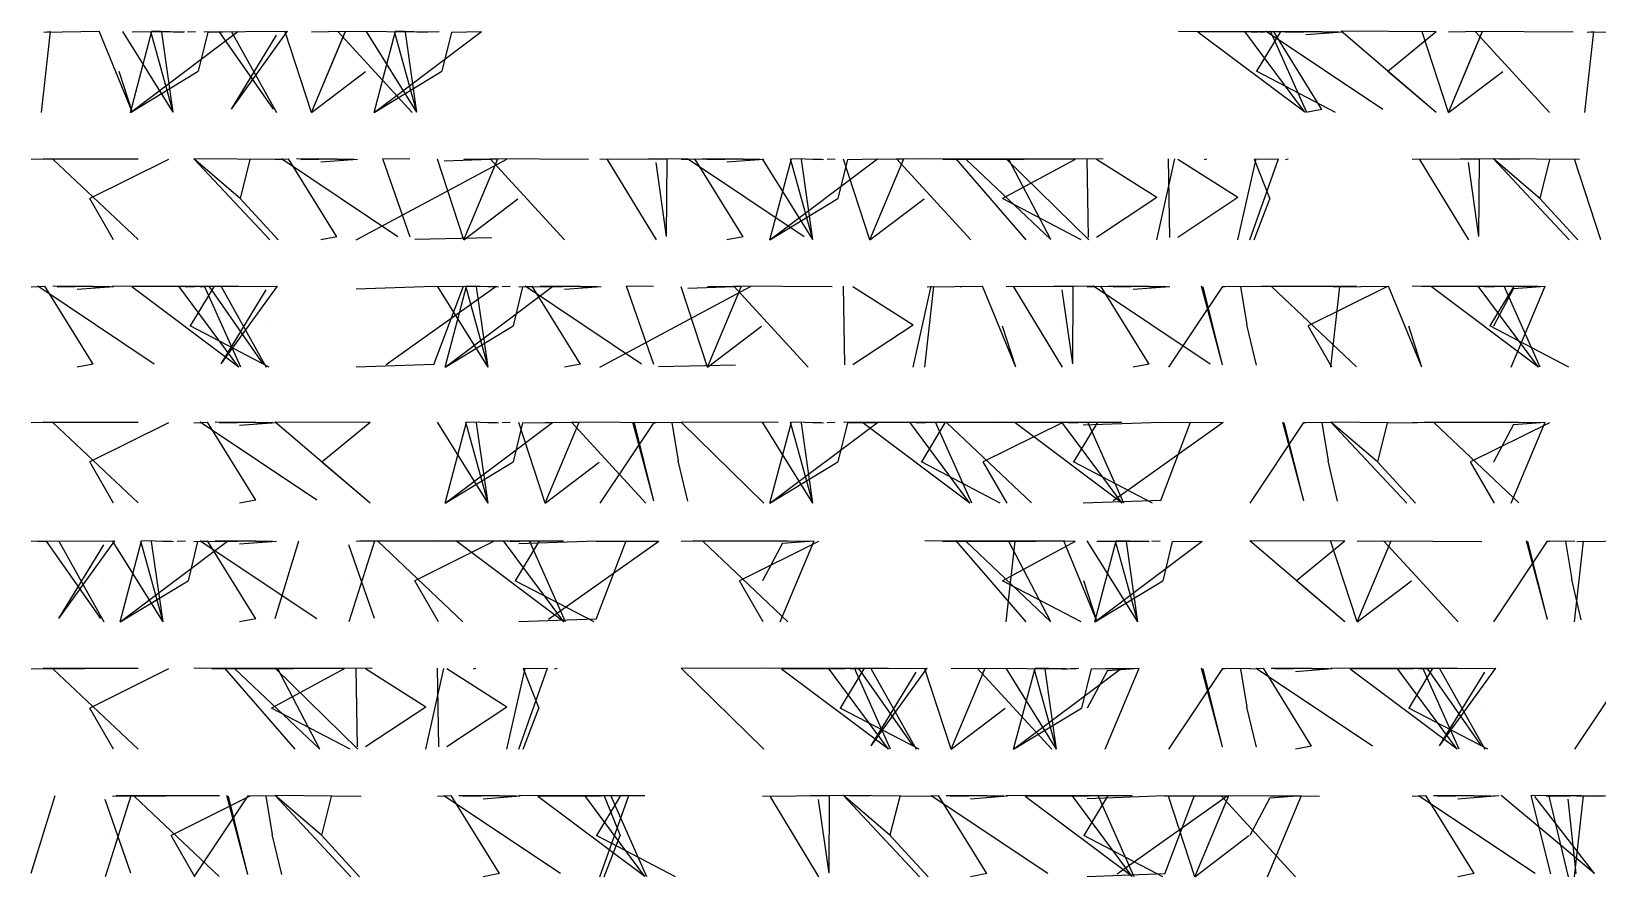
# Model space of a CAD drawing. Header units: metres. Extents: x -978944 to 1068394069015, y -937984 to 996528.
# Drawn here: x -207.26 to -195.81, y -17.44 to -11.25 of the extents above; entities that cross this region are included whole.
import ezdxf

# ---------------------------------------------------------------- set-up
doc = ezdxf.new("R2010")
doc.units = ezdxf.units.M

msp = doc.modelspace()

# ---------------------------------------------------------------- linework, layer by layer
at = {"layer": 'MCD_Layer_0'}
for p, q in [((-207.187744, -11.848803), (-207.121998, -11.257109)), ((-207.170443, -11.260317), (-206.766164, -11.254803)), ((-207.170443, -11.260317), (-207.121998, -11.257109)), ((-206.522213, -11.848803), (-206.766164, -11.254803)), ((-206.223916, -11.847203), (-206.593735, -11.255611)), ((-206.537946, -11.848803), (-206.381506, -11.254803)), ((-206.537946, -11.848803), (-205.752296, -11.257103)), ((-206.523367, -11.258245), (-206.379764, -11.255361)), ((-206.523367, -11.258245), (-206.141004, -11.256641)), ((-206.223916, -11.847203), (-206.387257, -11.256636)), ((-206.181355, -11.260284), (-206.381506, -11.254803)), ((-206.223916, -11.847203), (-206.307887, -11.261255)), ((-206.225066, -11.258253), (-206.146846, -11.261291)), ((-206.225066, -11.258253), (-206.159499, -11.258253)), ((-206.12039, -11.258271), (-206.06115, -11.255486)), ((-205.972002, -11.260302), (-206.041019, -11.546959)), ((-205.999741, -11.258099), (-205.38869, -11.254803)), ((-205.972002, -11.260302), (-205.752296, -11.257103)), ((-205.952524, -11.260963), (-205.887913, -11.256804)), ((-205.491682, -11.823624), (-205.887913, -11.256804)), ((-205.799279, -11.258133), (-205.469317, -11.848803)), ((-205.799002, -11.823624), (-205.38869, -11.254803)), ((-205.799002, -11.823624), (-205.469317, -11.283312)), ((-205.21312, -11.848803), (-205.405731, -11.259416)), ((-205.21312, -11.848803), (-204.96457, -11.254803)), ((-205.21312, -11.258281), (-204.96457, -11.254803)), ((-205.21312, -11.848803), (-204.96457, -11.255956)), ((-204.476121, -11.848803), (-205.019931, -11.256875)), ((-204.301963, -11.261615), (-205.019931, -11.256875)), ((-204.441918, -11.847203), (-204.811737, -11.255611)), ((-204.755948, -11.848803), (-204.599508, -11.254803)), ((-204.755948, -11.848803), (-203.970298, -11.257103)), ((-204.441918, -11.847203), (-204.60526, -11.256636)), ((-204.399357, -11.260284), (-204.599508, -11.254803)), ((-204.441918, -11.847203), (-204.525889, -11.261255)), ((-204.443068, -11.258253), (-204.364849, -11.261291)), ((-204.443068, -11.258253), (-204.377502, -11.258253)), ((-204.338392, -11.258271), (-204.279152, -11.255486)), ((-204.190004, -11.260302), (-204.259022, -11.546959)), ((-204.190004, -11.260302), (-203.970298, -11.257103)), ((-197.949776, -11.258253), (-198.871735, -11.255503)), ((-197.949776, -11.258253), (-198.730824, -11.261237)), ((-197.948625, -11.847203), (-198.730824, -11.261237)), ((-197.948625, -11.847203), (-198.388037, -11.255611)), ((-198.339725, -11.26032), (-198.198814, -11.254803)), ((-198.130371, -11.260338), (-198.302915, -11.546977)), ((-198.27774, -11.260489), (-198.177879, -11.254803)), ((-198.220598, -11.260142), (-198.231139, -11.256796)), ((-197.378991, -11.826212), (-198.231139, -11.256796)), ((-197.934822, -11.848767), (-198.198814, -11.254803)), ((-197.825037, -11.826212), (-198.177879, -11.254803)), ((-197.825037, -11.258114), (-198.121291, -11.256467)), ((-197.825037, -11.258114), (-198.089114, -11.262396)), ((-197.673581, -11.260576), (-197.942651, -11.280721)), ((-197.825037, -11.258114), (-197.743484, -11.255236)), ((-197.825037, -11.258114), (-197.698546, -11.25768)), ((-196.988226, -11.848803), (-197.683746, -11.254803)), ((-196.988226, -11.258245), (-197.683746, -11.254803)), ((-196.988226, -11.258245), (-197.34233, -11.547757)), ((-196.897125, -11.848803), (-197.089737, -11.259416)), ((-196.897125, -11.848803), (-196.648576, -11.254803)), ((-196.897125, -11.258281), (-196.648576, -11.254803)), ((-196.897125, -11.848803), (-196.648576, -11.255956)), ((-196.160126, -11.848803), (-196.703937, -11.256875)), ((-195.985968, -11.261615), (-196.703937, -11.256875)), ((-195.901733, -11.848803), (-195.835988, -11.257109)), ((-195.884432, -11.260317), (-195.480154, -11.254803)), ((-195.884432, -11.260317), (-195.835988, -11.257109)), ((-206.522213, -11.848803), (-206.619102, -11.547757)), ((-206.619102, -11.547757), (-206.619084, -11.547757)), ((-206.537946, -11.848803), (-206.041019, -11.546959)), ((-206.041019, -11.546959), (-206.041001, -11.546959)), ((-205.469317, -11.535339), (-205.4693, -11.535339)), ((-205.21312, -11.848803), (-204.817516, -11.547739)), ((-204.817516, -11.547739), (-204.817498, -11.547739)), ((-204.755948, -11.848803), (-204.259022, -11.546959)), ((-204.259022, -11.546959), (-204.259004, -11.546959)), ((-197.725469, -11.848803), (-198.302915, -11.546977)), ((-198.302915, -11.546977), (-198.302897, -11.546977)), ((-197.942651, -11.536615), (-197.942634, -11.536615)), ((-196.988226, -11.848803), (-197.34233, -11.547757)), ((-197.34233, -11.547757), (-197.342312, -11.547757)), ((-196.897125, -11.848803), (-196.501522, -11.547739)), ((-196.501522, -11.547739), (-196.501504, -11.547739)), ((-197.825037, -11.826212), (-197.942651, -11.848803)), ((-206.480984, -12.190113), (-207.261993, -12.193094)), ((-206.480984, -12.190113), (-207.17464, -12.186683)), ((-206.481559, -12.778599), (-207.101079, -12.19313)), ((-206.258578, -12.191711), (-206.834421, -12.478609)), ((-205.734561, -12.477931), (-206.07399, -12.186683)), ((-205.518978, -12.780683), (-206.07399, -12.186683)), ((-205.443295, -12.19376), (-206.07399, -12.186683)), ((-205.663465, -12.193455), (-205.734561, -12.477931)), ((-205.47998, -12.192369), (-205.380119, -12.186683)), ((-205.422838, -12.192022), (-205.433379, -12.188676)), ((-204.581231, -12.758092), (-205.433379, -12.188676)), ((-205.027277, -12.758092), (-205.380119, -12.186683)), ((-205.027277, -12.189994), (-205.323531, -12.188347)), ((-205.027277, -12.189994), (-205.291354, -12.194276)), ((-204.875821, -12.192456), (-205.144891, -12.212601)), ((-205.027277, -12.189994), (-204.945724, -12.187116)), ((-205.027277, -12.189994), (-204.900786, -12.18956)), ((-204.885986, -12.780683), (-203.784704, -12.189106)), ((-204.492113, -12.761331), (-204.691002, -12.186683)), ((-204.493229, -12.190047), (-204.691002, -12.186683)), ((-204.099381, -12.780683), (-204.291992, -12.191296)), ((-203.904093, -12.19343), (-204.243293, -12.204169)), ((-204.099381, -12.780683), (-203.850831, -12.186683)), ((-204.099381, -12.190161), (-203.850831, -12.186683)), ((-204.099381, -12.780683), (-203.850831, -12.187836)), ((-203.362381, -12.780683), (-203.906192, -12.188755)), ((-203.188224, -12.193495), (-203.906192, -12.188755)), ((-202.616363, -12.189996), (-203.103989, -12.192895)), ((-203.050422, -12.192015), (-202.693124, -12.780683)), ((-202.616363, -12.189996), (-202.751109, -12.187356)), ((-202.616363, -12.755487), (-202.693124, -12.215192)), ((-202.616363, -12.755487), (-202.612498, -12.186683)), ((-202.320916, -12.191946), (-202.612498, -12.186683)), ((-202.509979, -12.192369), (-202.410118, -12.186683)), ((-202.452837, -12.192022), (-202.463377, -12.188676)), ((-201.61123, -12.758092), (-202.463377, -12.188676)), ((-202.057276, -12.758092), (-202.410118, -12.186683)), ((-202.057276, -12.189994), (-202.35353, -12.188347)), ((-202.057276, -12.189994), (-202.321353, -12.194276)), ((-201.90582, -12.192456), (-202.17489, -12.212601)), ((-202.057276, -12.189994), (-201.975722, -12.187116)), ((-202.057276, -12.189994), (-201.930785, -12.18956)), ((-201.546166, -12.779083), (-201.915985, -12.187491)), ((-201.860196, -12.780683), (-201.703756, -12.186683)), ((-201.860196, -12.780683), (-201.074546, -12.188983)), ((-201.546166, -12.779083), (-201.709508, -12.188516)), ((-201.503605, -12.192164), (-201.703756, -12.186683)), ((-201.546166, -12.779083), (-201.630138, -12.193135)), ((-201.547316, -12.190133), (-201.469097, -12.193171)), ((-201.547316, -12.190133), (-201.48175, -12.190133)), ((-201.44264, -12.190151), (-201.3834, -12.187366)), ((-201.294252, -12.192182), (-201.36327, -12.478839)), ((-201.129379, -12.780683), (-201.321991, -12.191296)), ((-201.294252, -12.192182), (-201.074546, -12.188983)), ((-201.129379, -12.780683), (-200.88083, -12.186683)), ((-201.129379, -12.190161), (-200.88083, -12.186683)), ((-201.129379, -12.780683), (-200.88083, -12.187836)), ((-200.39238, -12.780683), (-200.936191, -12.188755)), ((-200.218222, -12.193495), (-200.936191, -12.188755)), ((-199.702168, -12.190131), (-200.727997, -12.187365)), ((-200.596392, -12.192663), (-200.001009, -12.189197)), ((-200.596392, -12.192663), (-200.148131, -12.189897)), ((-199.986067, -12.780683), (-200.499843, -12.186683)), ((-199.627458, -12.192627), (-200.499843, -12.186683)), ((-199.806762, -12.778599), (-200.426283, -12.19313)), ((-199.806762, -12.190113), (-200.265368, -12.193166)), ((-199.627458, -12.192627), (-200.159625, -12.478609)), ((-199.528453, -12.780683), (-200.133987, -12.186683)), ((-199.423494, -12.190161), (-200.133987, -12.186683)), ((-199.806762, -12.778599), (-200.114798, -12.187239)), ((-199.806762, -12.190113), (-200.001009, -12.189197)), ((-199.530529, -12.762972), (-199.539993, -12.186683)), ((-199.471517, -12.190023), (-199.03171, -12.469495)), ((-199.03171, -12.780683), (-198.898655, -12.188561)), ((-198.93652, -12.762972), (-198.945984, -12.186683)), ((-198.877508, -12.190023), (-198.437701, -12.469495)), ((-198.684319, -12.192911), (-198.66539, -12.186683)), ((-198.437701, -12.780683), (-198.304645, -12.188561)), ((-198.35199, -12.780683), (-198.140354, -12.186683)), ((-198.319697, -12.190161), (-198.140354, -12.186683)), ((-198.319697, -12.190161), (-198.204364, -12.479628)), ((-198.090309, -12.192911), (-198.071381, -12.186683)), ((-196.676361, -12.189996), (-197.163986, -12.192895)), ((-197.110419, -12.192015), (-196.753122, -12.780683)), ((-196.676361, -12.189996), (-196.811107, -12.187356)), ((-196.676361, -12.755487), (-196.753122, -12.215192)), ((-196.676361, -12.755487), (-196.672495, -12.186683)), ((-196.380914, -12.191946), (-196.672495, -12.186683)), ((-196.230563, -12.477931), (-196.569992, -12.186683)), ((-196.01498, -12.780683), (-196.569992, -12.186683)), ((-195.939297, -12.19376), (-196.569992, -12.186683)), ((-196.159467, -12.193455), (-196.230563, -12.477931)), ((-195.783371, -12.780683), (-195.975983, -12.191296)), ((-206.660864, -12.780683), (-206.834421, -12.478609)), ((-206.834421, -12.478609), (-206.834403, -12.478609)), ((-205.455909, -12.780611), (-205.734561, -12.477931)), ((-205.734561, -12.477931), (-205.734543, -12.477931)), ((-205.144891, -12.468495), (-205.144874, -12.468495)), ((-204.314703, -12.470093), (-204.314686, -12.470093)), ((-204.099381, -12.780683), (-203.703777, -12.479619)), ((-203.703777, -12.479619), (-203.703759, -12.479619)), ((-202.693124, -12.467219), (-202.693107, -12.467219)), ((-202.17489, -12.468495), (-202.174873, -12.468495)), ((-201.860196, -12.780683), (-201.36327, -12.478839)), ((-201.36327, -12.478839), (-201.363252, -12.478839)), ((-201.129379, -12.780683), (-200.733776, -12.479619)), ((-200.733776, -12.479619), (-200.733758, -12.479619)), ((-200.159625, -12.478609), (-200.159607, -12.478609)), ((-199.583781, -12.780198), (-200.159625, -12.478609)), ((-199.882547, -12.479646), (-199.882529, -12.479646)), ((-199.471517, -12.760101), (-199.03171, -12.469495)), ((-199.03171, -12.469495), (-199.031693, -12.469495)), ((-198.877508, -12.760101), (-198.437701, -12.469495)), ((-198.437701, -12.469495), (-198.437684, -12.469495)), ((-198.319697, -12.780665), (-198.204364, -12.479628)), ((-198.204364, -12.479628), (-198.204346, -12.479628)), ((-196.753122, -12.467219), (-196.753105, -12.467219)), ((-195.951911, -12.780611), (-196.230563, -12.477931)), ((-196.230563, -12.477931), (-196.230546, -12.477931)), ((-205.027277, -12.758092), (-205.144891, -12.780683)), ((-203.895167, -12.764713), (-204.457524, -12.777178)), ((-202.057276, -12.758092), (-202.17489, -12.780683)), ((-207.261993, -13.124249), (-207.162132, -13.118563)), ((-207.204851, -13.123902), (-207.215392, -13.120556)), ((-206.363244, -13.689972), (-207.215392, -13.120556)), ((-206.80929, -13.689972), (-207.162132, -13.118563)), ((-206.80929, -13.121874), (-207.105544, -13.120227)), ((-206.80929, -13.121874), (-207.073367, -13.126156)), ((-206.657834, -13.124336), (-206.926904, -13.144481)), ((-206.80929, -13.121874), (-206.727737, -13.118996)), ((-206.80929, -13.121874), (-206.682799, -13.12144)), ((-205.74604, -13.122013), (-206.667999, -13.119263)), ((-205.74604, -13.122013), (-206.527088, -13.124997)), ((-205.74489, -13.710963), (-206.527088, -13.124997)), ((-205.74489, -13.710963), (-206.184301, -13.119371)), ((-206.135989, -13.12408), (-205.995078, -13.118563)), ((-205.926636, -13.124098), (-206.09918, -13.410737)), ((-206.07399, -13.121859), (-205.46294, -13.118563)), ((-206.026774, -13.124723), (-205.962162, -13.120564)), ((-205.731086, -13.712527), (-205.995078, -13.118563)), ((-205.565932, -13.687384), (-205.962162, -13.120564)), ((-205.873528, -13.121893), (-205.543566, -13.712563)), ((-205.873252, -13.687384), (-205.46294, -13.118563)), ((-205.873252, -13.687384), (-205.543566, -13.147072)), ((-204.319107, -13.121924), (-204.885986, -13.141782)), ((-204.666927, -13.692705), (-203.862037, -13.120583)), ((-204.319107, -13.692705), (-204.100884, -13.118563)), ((-204.319107, -13.121924), (-204.100884, -13.118563)), ((-204.319107, -13.121924), (-203.862037, -13.120583)), ((-203.922173, -13.710963), (-204.291992, -13.119371)), ((-204.236203, -13.712563), (-204.079763, -13.118563)), ((-204.236203, -13.712563), (-203.450554, -13.120863)), ((-203.922173, -13.710963), (-204.085515, -13.120396)), ((-203.879612, -13.124044), (-204.079763, -13.118563)), ((-203.922173, -13.710963), (-204.006145, -13.125015)), ((-203.923324, -13.122013), (-203.845104, -13.125051)), ((-203.923324, -13.122013), (-203.857757, -13.122013)), ((-203.818647, -13.122031), (-203.759407, -13.119246)), ((-203.670259, -13.124062), (-203.739277, -13.410719)), ((-203.697998, -13.124249), (-203.598137, -13.118563)), ((-203.670259, -13.124062), (-203.450554, -13.120863)), ((-203.640855, -13.123902), (-203.651396, -13.120556)), ((-202.799248, -13.689972), (-203.651396, -13.120556)), ((-203.245294, -13.689972), (-203.598137, -13.118563)), ((-203.245294, -13.121874), (-203.541549, -13.120227)), ((-203.245294, -13.121874), (-203.509372, -13.126156)), ((-203.093839, -13.124336), (-203.362909, -13.144481)), ((-203.245294, -13.121874), (-203.163741, -13.118996)), ((-203.245294, -13.121874), (-203.118804, -13.12144)), ((-203.103989, -13.712563), (-202.002706, -13.120986)), ((-202.710116, -13.693211), (-202.909005, -13.118563)), ((-202.711231, -13.121927), (-202.909005, -13.118563)), ((-202.317368, -13.712563), (-202.509979, -13.123176)), ((-202.122095, -13.12531), (-202.461295, -13.136049)), ((-202.317368, -13.712563), (-202.068818, -13.118563)), ((-202.317368, -13.122041), (-202.068818, -13.118563)), ((-202.317368, -13.712563), (-202.068818, -13.119716)), ((-201.580369, -13.712563), (-202.124179, -13.120635)), ((-201.406211, -13.125375), (-202.124179, -13.120635)), ((-201.312527, -13.694852), (-201.321991, -13.118563)), ((-201.253515, -13.121903), (-200.813708, -13.401375)), ((-200.813708, -13.712563), (-200.680653, -13.120441)), ((-200.727997, -13.712563), (-200.662251, -13.120869)), ((-200.710695, -13.124077), (-200.306417, -13.118563)), ((-200.710695, -13.124077), (-200.662251, -13.120869)), ((-200.466316, -13.124791), (-200.447388, -13.118563)), ((-200.062466, -13.712563), (-200.306417, -13.118563)), ((-199.646362, -13.121876), (-200.133987, -13.124775)), ((-200.08042, -13.123895), (-199.723123, -13.712563)), ((-200.063619, -13.122005), (-199.920017, -13.119121)), ((-200.063619, -13.122005), (-199.681256, -13.120401)), ((-199.646362, -13.121876), (-199.781108, -13.119236)), ((-199.646362, -13.687367), (-199.723123, -13.147072)), ((-199.646362, -13.687367), (-199.642496, -13.118563)), ((-199.350915, -13.123826), (-199.642496, -13.118563)), ((-199.539993, -13.124249), (-199.440132, -13.118563)), ((-199.482851, -13.123902), (-199.493391, -13.120556)), ((-198.641244, -13.689972), (-199.493391, -13.120556)), ((-199.08729, -13.689972), (-199.440132, -13.118563)), ((-199.08729, -13.121874), (-199.383544, -13.120227)), ((-199.08729, -13.121874), (-199.351367, -13.126156)), ((-198.935834, -13.124336), (-199.204904, -13.144481)), ((-199.08729, -13.121874), (-199.005737, -13.118996)), ((-199.08729, -13.121874), (-198.960799, -13.12144)), ((-198.551699, -13.121958), (-198.945984, -13.712563)), ((-198.550579, -13.695463), (-198.704036, -13.118598)), ((-198.550579, -13.695463), (-198.692835, -13.124391)), ((-198.551699, -13.121958), (-198.349796, -13.118563)), ((-198.551699, -13.121958), (-198.536017, -13.124426)), ((-198.419524, -13.123061), (-198.372479, -13.403092)), ((-197.570981, -13.121993), (-198.35199, -13.124974)), ((-197.570981, -13.121993), (-198.264636, -13.118563)), ((-197.571555, -13.710479), (-198.191075, -13.12501)), ((-197.348574, -13.123591), (-197.924417, -13.410489)), ((-197.757996, -13.712563), (-197.69225, -13.120869)), ((-197.740694, -13.124077), (-197.336416, -13.118563)), ((-197.740694, -13.124077), (-197.69225, -13.120869)), ((-197.092465, -13.712563), (-197.336416, -13.118563)), ((-196.242027, -13.122013), (-197.163986, -13.119263)), ((-197.093618, -13.122005), (-196.950016, -13.119121)), ((-197.093618, -13.122005), (-196.711255, -13.120401)), ((-196.242027, -13.122013), (-197.023075, -13.124997)), ((-196.240877, -13.710963), (-197.023075, -13.124997)), ((-196.240877, -13.710963), (-196.680288, -13.119371)), ((-196.631976, -13.12408), (-196.491065, -13.118563)), ((-196.422623, -13.124098), (-196.595167, -13.410737)), ((-196.422371, -13.135646), (-196.569992, -13.411499)), ((-196.227073, -13.712527), (-196.491065, -13.118563)), ((-196.43967, -13.712563), (-196.190559, -13.118563)), ((-196.43967, -13.122076), (-196.190559, -13.118563)), ((-196.422371, -13.135646), (-196.190559, -13.118563)), ((-206.926904, -13.400375), (-206.926887, -13.400375)), ((-205.543566, -13.399099), (-205.543549, -13.399099)), ((-204.315206, -13.401723), (-204.315188, -13.401723)), ((-203.362909, -13.400375), (-203.362891, -13.400375)), ((-202.532705, -13.401973), (-202.532688, -13.401973)), ((-201.253515, -13.691981), (-200.813708, -13.401375)), ((-200.813708, -13.401375), (-200.813691, -13.401375)), ((-199.723123, -13.399099), (-199.723106, -13.399099)), ((-199.204904, -13.400375), (-199.204887, -13.400375)), ((-205.521733, -13.712563), (-206.09918, -13.410737)), ((-206.09918, -13.410737), (-206.099162, -13.410737)), ((-204.236203, -13.712563), (-203.739277, -13.410719)), ((-203.739277, -13.410719), (-203.739259, -13.410719)), ((-202.317368, -13.712563), (-201.921764, -13.411499)), ((-201.921764, -13.411499), (-201.921746, -13.411499)), ((-200.062466, -13.712563), (-200.159354, -13.411517)), ((-200.159354, -13.411517), (-200.159336, -13.411517)), ((-198.303031, -13.697458), (-198.372479, -13.403092)), ((-198.372479, -13.403092), (-198.372461, -13.403092)), ((-197.75086, -13.712563), (-197.924417, -13.410489)), ((-197.924417, -13.410489), (-197.9244, -13.410489)), ((-197.092465, -13.712563), (-197.189353, -13.411517)), ((-197.189353, -13.411517), (-197.189335, -13.411517)), ((-196.01772, -13.712563), (-196.595167, -13.410737)), ((-196.595167, -13.410737), (-196.595149, -13.410737)), ((-196.569992, -13.411499), (-196.569974, -13.411499)), ((-206.80929, -13.689972), (-206.926904, -13.712563)), ((-204.319107, -13.692705), (-204.885986, -13.712563)), ((-203.245294, -13.689972), (-203.362909, -13.712563)), ((-202.113169, -13.696593), (-202.675526, -13.709058)), ((-199.08729, -13.689972), (-199.204904, -13.712563)), ((-206.480984, -14.116999), (-207.261993, -14.119981)), ((-206.480984, -14.116999), (-207.17464, -14.113569)), ((-206.481559, -14.705486), (-207.101079, -14.120016)), ((-206.258578, -14.118598), (-206.834421, -14.405496)), ((-206.07399, -14.119256), (-205.974129, -14.113569)), ((-206.016847, -14.118909), (-206.027388, -14.115563)), ((-205.17524, -14.684979), (-206.027388, -14.115563)), ((-205.621286, -14.684979), (-205.974129, -14.113569)), ((-205.621286, -14.11688), (-205.917541, -14.115233)), ((-205.621286, -14.11688), (-205.885363, -14.121163)), ((-205.46983, -14.119342), (-205.7389, -14.139488)), ((-205.621286, -14.11688), (-205.539733, -14.114003)), ((-205.621286, -14.11688), (-205.494796, -14.116447)), ((-204.78446, -14.707569), (-205.47998, -14.113569)), ((-204.78446, -14.117011), (-205.47998, -14.113569)), ((-204.78446, -14.117011), (-205.138564, -14.406523)), ((-203.922173, -14.705969), (-204.291992, -14.114378)), ((-204.236203, -14.707569), (-204.079763, -14.113569)), ((-204.236203, -14.707569), (-203.450554, -14.11587)), ((-203.922173, -14.705969), (-204.085515, -14.115402)), ((-203.879612, -14.119051), (-204.079763, -14.113569)), ((-203.922173, -14.705969), (-204.006145, -14.120022)), ((-203.923324, -14.11702), (-203.845104, -14.120057)), ((-203.923324, -14.11702), (-203.857757, -14.11702)), ((-203.818647, -14.117038), (-203.759407, -14.114252)), ((-203.670259, -14.119069), (-203.739277, -14.405725)), ((-203.505386, -14.707569), (-203.697998, -14.118183)), ((-203.670259, -14.119069), (-203.450554, -14.11587)), ((-203.505386, -14.707569), (-203.256837, -14.113569)), ((-203.505386, -14.117047), (-203.256837, -14.113569)), ((-203.505386, -14.707569), (-203.256837, -14.114722)), ((-202.768387, -14.707569), (-203.312198, -14.115642)), ((-202.59423, -14.120381), (-203.312198, -14.115642)), ((-202.709704, -14.116964), (-203.103989, -14.707569)), ((-202.708584, -14.69047), (-202.862041, -14.113604)), ((-202.708584, -14.69047), (-202.85084, -14.119397)), ((-202.709704, -14.116964), (-202.507801, -14.113569)), ((-202.709704, -14.116964), (-202.694022, -14.119432)), ((-202.577529, -14.118067), (-202.530483, -14.398099)), ((-201.904445, -14.707569), (-202.509979, -14.113569)), ((-201.799486, -14.117047), (-202.509979, -14.113569)), ((-201.546166, -14.705969), (-201.915985, -14.114378)), ((-201.860196, -14.707569), (-201.703756, -14.113569)), ((-201.860196, -14.707569), (-201.074546, -14.11587)), ((-201.546166, -14.705969), (-201.709508, -14.115402)), ((-201.503605, -14.119051), (-201.703756, -14.113569)), ((-201.546166, -14.705969), (-201.630138, -14.120022)), ((-201.547316, -14.11702), (-201.469097, -14.120057)), ((-201.547316, -14.11702), (-201.48175, -14.11702)), ((-201.44264, -14.117038), (-201.3834, -14.114252)), ((-201.294252, -14.119069), (-201.36327, -14.405725)), ((-200.400032, -14.11702), (-201.321991, -14.11427)), ((-201.294252, -14.119069), (-201.074546, -14.11587)), ((-200.400032, -14.11702), (-201.18108, -14.120004)), ((-200.398882, -14.705969), (-201.18108, -14.120004)), ((-200.398882, -14.705969), (-200.838293, -14.114378)), ((-200.789981, -14.119087), (-200.64907, -14.113569)), ((-200.580628, -14.119105), (-200.753172, -14.405743)), ((-199.946988, -14.116999), (-200.727997, -14.119981)), ((-200.385078, -14.707533), (-200.64907, -14.113569)), ((-199.946988, -14.116999), (-200.640643, -14.113569)), ((-199.947562, -14.705486), (-200.567083, -14.120016)), ((-199.724581, -14.118598), (-200.300425, -14.405496)), ((-199.286568, -14.11702), (-200.208527, -14.11427)), ((-199.286568, -14.11702), (-200.067616, -14.120004)), ((-199.285417, -14.705969), (-200.067616, -14.120004)), ((-199.285417, -14.705969), (-199.724829, -14.114378)), ((-199.676517, -14.119087), (-199.535606, -14.113569)), ((-199.467163, -14.119105), (-199.639707, -14.405743)), ((-199.003006, -14.116931), (-199.569885, -14.136788)), ((-199.271614, -14.707533), (-199.535606, -14.113569)), ((-199.350826, -14.687712), (-198.545936, -14.11559)), ((-199.003006, -14.687712), (-198.784783, -14.113569)), ((-199.003006, -14.116931), (-198.784783, -14.113569)), ((-199.003006, -14.116931), (-198.545936, -14.11559)), ((-197.957705, -14.116964), (-198.35199, -14.707569)), ((-197.956585, -14.69047), (-198.110042, -14.113604)), ((-197.956585, -14.69047), (-198.098841, -14.119397)), ((-197.957705, -14.116964), (-197.755802, -14.113569)), ((-197.957705, -14.116964), (-197.942023, -14.119432)), ((-197.82553, -14.118067), (-197.778485, -14.398099)), ((-197.418567, -14.404818), (-197.757996, -14.113569)), ((-197.202984, -14.707569), (-197.757996, -14.113569)), ((-197.127301, -14.120646), (-197.757996, -14.113569)), ((-197.34747, -14.120342), (-197.418567, -14.404818)), ((-196.382977, -14.116999), (-197.163986, -14.119981)), ((-196.382977, -14.116999), (-197.076633, -14.113569)), ((-196.383552, -14.705486), (-197.003072, -14.120016)), ((-196.160571, -14.118598), (-196.736414, -14.405496)), ((-196.422371, -14.130652), (-196.569992, -14.406506)), ((-196.43967, -14.707569), (-196.190559, -14.113569)), ((-196.43967, -14.117083), (-196.190559, -14.113569)), ((-196.422371, -14.130652), (-196.190559, -14.113569)), ((-206.660864, -14.707569), (-206.834421, -14.405496)), ((-206.834421, -14.405496), (-206.834403, -14.405496)), ((-205.7389, -14.395382), (-205.738883, -14.395382)), ((-204.78446, -14.707569), (-205.138564, -14.406523)), ((-205.138564, -14.406523), (-205.138546, -14.406523)), ((-204.236203, -14.707569), (-203.739277, -14.405725)), ((-203.739277, -14.405725), (-203.739259, -14.405725)), ((-203.505386, -14.707569), (-203.109783, -14.406505)), ((-203.109783, -14.406505), (-203.109765, -14.406505)), ((-202.461036, -14.692465), (-202.530483, -14.398099)), ((-202.530483, -14.398099), (-202.530466, -14.398099)), ((-202.258538, -14.406532), (-202.25852, -14.406532)), ((-201.860196, -14.707569), (-201.36327, -14.405725)), ((-201.36327, -14.405725), (-201.363252, -14.405725)), ((-200.175725, -14.707569), (-200.753172, -14.405743)), ((-200.753172, -14.405743), (-200.753154, -14.405743)), ((-200.126867, -14.707569), (-200.300425, -14.405496)), ((-200.300425, -14.405496), (-200.300407, -14.405496)), ((-199.062261, -14.707569), (-199.639707, -14.405743)), ((-199.639707, -14.405743), (-199.639689, -14.405743)), ((-198.999105, -14.39673), (-198.999087, -14.39673)), ((-197.709037, -14.692465), (-197.778485, -14.398099)), ((-197.778485, -14.398099), (-197.778467, -14.398099)), ((-197.139914, -14.707497), (-197.418567, -14.404818)), ((-197.418567, -14.404818), (-197.418549, -14.404818)), ((-196.562856, -14.707569), (-196.736414, -14.405496)), ((-196.736414, -14.405496), (-196.736396, -14.405496)), ((-196.569992, -14.406506), (-196.569974, -14.406506)), ((-205.621286, -14.684979), (-205.7389, -14.707569)), ((-199.003006, -14.687712), (-199.569885, -14.707569)), ((-207.261993, -14.985619), (-206.650943, -14.982323)), ((-207.214777, -14.988483), (-207.150165, -14.984324)), ((-206.753935, -15.551144), (-207.150165, -14.984324)), ((-207.061531, -14.985653), (-206.73157, -15.576323)), ((-207.061255, -15.551144), (-206.650943, -14.982323)), ((-206.29818, -15.574723), (-206.667999, -14.983131)), ((-206.61221, -15.576323), (-206.45577, -14.982323)), ((-206.61221, -15.576323), (-205.826561, -14.984623)), ((-206.29818, -15.574723), (-206.461522, -14.984156)), ((-206.25562, -14.987804), (-206.45577, -14.982323)), ((-206.29818, -15.574723), (-206.382152, -14.988775)), ((-206.299331, -14.985773), (-206.221111, -14.988811)), ((-206.299331, -14.985773), (-206.233764, -14.985773)), ((-206.194654, -14.985791), (-206.135414, -14.983005)), ((-206.046266, -14.987822), (-206.115284, -15.274479)), ((-206.07399, -14.988009), (-205.974129, -14.982323)), ((-206.046266, -14.987822), (-205.826561, -14.984623)), ((-206.016847, -14.987662), (-206.027388, -14.984316)), ((-205.17524, -15.553732), (-206.027388, -14.984316)), ((-205.621286, -15.553732), (-205.974129, -14.982323)), ((-205.621286, -14.985634), (-205.917541, -14.983987)), ((-205.621286, -14.985634), (-205.885363, -14.989916)), ((-205.46983, -14.988096), (-205.7389, -15.008241)), ((-205.621286, -14.985634), (-205.539733, -14.982756)), ((-205.621286, -14.985634), (-205.494796, -14.9852)), ((-205.47998, -15.551144), (-205.305474, -14.98234)), ((-204.752132, -14.985636), (-204.939893, -15.576323)), ((-204.104977, -14.985753), (-204.885986, -14.988734)), ((-204.752132, -14.985636), (-204.859266, -14.982323)), ((-204.104977, -14.985753), (-204.798633, -14.982323)), ((-204.105552, -15.574239), (-204.725072, -14.98877)), ((-203.882571, -14.987351), (-204.458414, -15.274249)), ((-203.370033, -14.985773), (-204.291992, -14.983023)), ((-203.370033, -14.985773), (-204.151081, -14.988757)), ((-203.368883, -15.574723), (-204.151081, -14.988757)), ((-203.368883, -15.574723), (-203.808294, -14.983131)), ((-203.759982, -14.98784), (-203.619071, -14.982323)), ((-203.550629, -14.987858), (-203.723173, -15.274497)), ((-203.131119, -14.985684), (-203.697998, -15.005542)), ((-203.355079, -15.576287), (-203.619071, -14.982323)), ((-203.478939, -15.556465), (-202.674049, -14.984343)), ((-203.131119, -15.556465), (-202.912896, -14.982323)), ((-203.131119, -14.985684), (-202.912896, -14.982323)), ((-203.131119, -14.985684), (-202.674049, -14.984343)), ((-201.72897, -14.985753), (-202.509979, -14.988734)), ((-201.72897, -14.985753), (-202.422626, -14.982323)), ((-201.729545, -15.574239), (-202.349065, -14.98877)), ((-201.506564, -14.987351), (-202.082407, -15.274249)), ((-201.768364, -14.999406), (-201.915985, -15.275259)), ((-201.785663, -15.576323), (-201.536552, -14.982323)), ((-201.785663, -14.985836), (-201.536552, -14.982323)), ((-201.768364, -14.999406), (-201.536552, -14.982323)), ((-199.702168, -14.985771), (-200.727997, -14.983005)), ((-200.596392, -14.988303), (-200.001009, -14.984837)), ((-200.596392, -14.988303), (-200.148131, -14.985537)), ((-199.986067, -15.576323), (-200.499843, -14.982323)), ((-199.627458, -14.988267), (-200.499843, -14.982323)), ((-199.806762, -15.574239), (-200.426283, -14.98877)), ((-199.806762, -14.985753), (-200.265368, -14.988806)), ((-199.627458, -14.988267), (-200.159625, -15.274249)), ((-200.133987, -15.576323), (-200.068242, -14.984629)), ((-200.116686, -14.987837), (-199.712408, -14.982323)), ((-200.116686, -14.987837), (-200.068242, -14.984629)), ((-199.806762, -15.574239), (-200.114798, -14.982879)), ((-199.806762, -14.985753), (-200.001009, -14.984837)), ((-199.468457, -15.576323), (-199.712408, -14.982323)), ((-199.170174, -15.574723), (-199.539993, -14.983131)), ((-199.484204, -15.576323), (-199.327764, -14.982323)), ((-199.484204, -15.576323), (-198.698555, -14.984623)), ((-199.46961, -14.985765), (-199.326008, -14.982881)), ((-199.46961, -14.985765), (-199.087247, -14.984161)), ((-199.170174, -15.574723), (-199.333516, -14.984156)), ((-199.127614, -14.987804), (-199.327764, -14.982323)), ((-199.170174, -15.574723), (-199.254146, -14.988775)), ((-199.171325, -14.985773), (-199.093105, -14.988811)), ((-199.171325, -14.985773), (-199.105758, -14.985773)), ((-199.066648, -14.985791), (-199.007408, -14.983005)), ((-198.91826, -14.987822), (-198.987278, -15.274479)), ((-198.91826, -14.987822), (-198.698555, -14.984623)), ((-197.65647, -15.576323), (-198.35199, -14.982323)), ((-197.65647, -14.985765), (-198.35199, -14.982323)), ((-197.65647, -14.985765), (-198.010574, -15.275277)), ((-197.565384, -15.576323), (-197.757996, -14.986936)), ((-197.565384, -15.576323), (-197.316834, -14.982323)), ((-197.565384, -14.985801), (-197.316834, -14.982323)), ((-197.565384, -15.576323), (-197.316834, -14.983476)), ((-196.828385, -15.576323), (-197.372196, -14.984395)), ((-196.654227, -14.989135), (-197.372196, -14.984395)), ((-196.175707, -14.985718), (-196.569992, -15.576323)), ((-196.174587, -15.559223), (-196.328045, -14.982358)), ((-196.174587, -15.559223), (-196.316843, -14.988151)), ((-196.175707, -14.985718), (-195.973804, -14.982323)), ((-196.175707, -14.985718), (-196.160025, -14.988186)), ((-196.043532, -14.986821), (-195.996487, -15.266852)), ((-195.975983, -15.576323), (-195.910237, -14.984629)), ((-195.958681, -14.987837), (-195.554403, -14.982323)), ((-195.958681, -14.987837), (-195.910237, -14.984629)), ((-207.061255, -15.551144), (-206.73157, -15.010832)), ((-204.752132, -15.551127), (-204.939893, -15.010832)), ((-206.73157, -15.262859), (-206.731552, -15.262859)), ((-206.61221, -15.576323), (-206.115284, -15.274479)), ((-206.115284, -15.274479), (-206.115266, -15.274479)), ((-205.7389, -15.264135), (-205.738883, -15.264135)), ((-204.939893, -15.262859), (-204.939875, -15.262859)), ((-204.284856, -15.576323), (-204.458414, -15.274249)), ((-204.458414, -15.274249), (-204.458396, -15.274249)), ((-203.145726, -15.576323), (-203.723173, -15.274497)), ((-203.723173, -15.274497), (-203.723155, -15.274497)), ((-203.127217, -15.265483), (-203.1272, -15.265483)), ((-201.908849, -15.576323), (-202.082407, -15.274249)), ((-202.082407, -15.274249), (-202.082389, -15.274249)), ((-201.915985, -15.275259), (-201.915967, -15.275259)), ((-200.159625, -15.274249), (-200.159607, -15.274249)), ((-199.583781, -15.575838), (-200.159625, -15.274249)), ((-199.468457, -15.576323), (-199.565345, -15.275277)), ((-199.565345, -15.275277), (-199.565327, -15.275277)), ((-199.484204, -15.576323), (-198.987278, -15.274479)), ((-198.987278, -15.274479), (-198.98726, -15.274479)), ((-197.65647, -15.576323), (-198.010574, -15.275277)), ((-198.010574, -15.275277), (-198.010556, -15.275277)), ((-197.565384, -15.576323), (-197.16978, -15.275259)), ((-197.16978, -15.275259), (-197.169762, -15.275259)), ((-195.927039, -15.561218), (-195.996487, -15.266852)), ((-195.996487, -15.266852), (-195.996469, -15.266852)), ((-205.621286, -15.553732), (-205.7389, -15.576323)), ((-203.131119, -15.556465), (-203.697998, -15.576323)), ((-206.480984, -15.917634), (-207.261993, -15.920615)), ((-206.480984, -15.917634), (-207.17464, -15.914203)), ((-206.481559, -16.50612), (-207.101079, -15.920651)), ((-206.258578, -15.919232), (-206.834421, -16.20613)), ((-205.048161, -15.917652), (-206.07399, -15.914886)), ((-205.942385, -15.920184), (-205.347002, -15.916718)), ((-205.942385, -15.920184), (-205.494124, -15.917418)), ((-205.33206, -16.508204), (-205.845836, -15.914203)), ((-204.973451, -15.920148), (-205.845836, -15.914203)), ((-205.152756, -16.50612), (-205.772276, -15.920651)), ((-205.152756, -15.917634), (-205.611361, -15.920687)), ((-204.973451, -15.920148), (-205.505618, -16.20613)), ((-204.874446, -16.508204), (-205.47998, -15.914203)), ((-204.769487, -15.917682), (-205.47998, -15.914203)), ((-205.152756, -16.50612), (-205.460791, -15.91476)), ((-205.152756, -15.917634), (-205.347002, -15.916718)), ((-204.876522, -16.490493), (-204.885986, -15.914203)), ((-204.81751, -15.917544), (-204.377703, -16.197016)), ((-204.377703, -16.508204), (-204.244648, -15.916082)), ((-204.282528, -16.490493), (-204.291992, -15.914203)), ((-204.223516, -15.917544), (-203.783709, -16.197016)), ((-204.030312, -15.920432), (-204.011383, -15.914203)), ((-203.783709, -16.508204), (-203.650654, -15.916082)), ((-203.697998, -16.508204), (-203.486362, -15.914203)), ((-203.665705, -15.917681), (-203.486362, -15.914203)), ((-203.665705, -15.917681), (-203.550372, -16.207149)), ((-203.436318, -15.920432), (-203.417389, -15.914203)), ((-201.904445, -16.508204), (-202.509979, -15.914203)), ((-201.799486, -15.917682), (-202.509979, -15.914203)), ((-200.994026, -15.917654), (-201.915985, -15.914904)), ((-200.994026, -15.917654), (-201.775074, -15.920638)), ((-200.992876, -16.506604), (-201.775074, -15.920638)), ((-200.992876, -16.506604), (-201.432287, -15.915012)), ((-201.383975, -15.919721), (-201.243064, -15.914203)), ((-201.174622, -15.919739), (-201.347166, -16.206378)), ((-201.321991, -15.9175), (-200.710941, -15.914203)), ((-201.274775, -15.920364), (-201.210163, -15.916205)), ((-200.979072, -16.508168), (-201.243064, -15.914203)), ((-200.813933, -16.483025), (-201.210163, -15.916205)), ((-201.121529, -15.917534), (-200.791567, -16.508204)), ((-201.121253, -16.483025), (-200.710941, -15.914203)), ((-200.535385, -16.508204), (-200.727997, -15.918817)), ((-200.535385, -16.508204), (-200.286835, -15.914203)), ((-200.535385, -15.917682), (-200.286835, -15.914203)), ((-200.535385, -16.508204), (-200.286835, -15.915357)), ((-199.798386, -16.508204), (-200.342197, -15.916276)), ((-199.624228, -15.921016), (-200.342197, -15.916276)), ((-199.764169, -16.506604), (-200.133987, -15.915012)), ((-200.078198, -16.508204), (-199.921759, -15.914203)), ((-200.078198, -16.508204), (-199.292549, -15.916504)), ((-199.764169, -16.506604), (-199.92751, -15.916037)), ((-199.721608, -15.919685), (-199.921759, -15.914203)), ((-199.764169, -16.506604), (-199.84814, -15.920656)), ((-199.765319, -15.917654), (-199.687099, -15.920692)), ((-199.765319, -15.917654), (-199.699752, -15.917654)), ((-199.660642, -15.917672), (-199.601402, -15.914886)), ((-199.512255, -15.919703), (-199.581272, -16.20636)), ((-199.512255, -15.919703), (-199.292549, -15.916504)), ((-199.409671, -16.508204), (-199.16056, -15.914203)), ((-199.409671, -15.917717), (-199.16056, -15.914203)), ((-199.392372, -15.931287), (-199.16056, -15.914203)), ((-198.551699, -15.917599), (-198.945984, -16.508204)), ((-198.550579, -16.491104), (-198.704036, -15.914238)), ((-198.550579, -16.491104), (-198.692835, -15.920032)), ((-198.551699, -15.917599), (-198.349796, -15.914203)), ((-198.551699, -15.917599), (-198.536017, -15.920067)), ((-198.419524, -15.918701), (-198.372479, -16.198733)), ((-198.35199, -15.91989), (-198.252129, -15.914203)), ((-198.294847, -15.919543), (-198.305388, -15.916197)), ((-197.45324, -16.485613), (-198.305388, -15.916197)), ((-197.899286, -16.485613), (-198.252129, -15.914203)), ((-197.899286, -15.917515), (-198.195541, -15.915868)), ((-197.899286, -15.917515), (-198.163363, -15.921797)), ((-197.74783, -15.919977), (-198.0169, -15.940122)), ((-197.899286, -15.917515), (-197.817733, -15.914637)), ((-197.899286, -15.917515), (-197.772795, -15.917081)), ((-196.836037, -15.917654), (-197.757996, -15.914904)), ((-196.836037, -15.917654), (-197.617085, -15.920638)), ((-196.834886, -16.506604), (-197.617085, -15.920638)), ((-196.834886, -16.506604), (-197.274298, -15.915012)), ((-197.225986, -15.919721), (-197.085075, -15.914203)), ((-197.016632, -15.919739), (-197.189176, -16.206378)), ((-197.163986, -15.9175), (-196.552936, -15.914203)), ((-197.11677, -15.920364), (-197.052158, -15.916205)), ((-196.821083, -16.508168), (-197.085075, -15.914203)), ((-196.655928, -16.483025), (-197.052158, -15.916205)), ((-196.963524, -15.917534), (-196.633562, -16.508204)), ((-196.963248, -16.483025), (-196.552936, -15.914203)), ((-195.581698, -15.917599), (-195.975983, -16.508204)), ((-201.121253, -16.483025), (-200.791567, -15.942713)), ((-199.392372, -15.931287), (-199.539993, -16.20714)), ((-196.963248, -16.483025), (-196.633562, -15.942713)), ((-206.660864, -16.508204), (-206.834421, -16.20613)), ((-206.834421, -16.20613), (-206.834403, -16.20613)), ((-205.505618, -16.20613), (-205.5056, -16.20613)), ((-204.929774, -16.507719), (-205.505618, -16.20613)), ((-205.22854, -16.207167), (-205.228522, -16.207167)), ((-204.81751, -16.487622), (-204.377703, -16.197016)), ((-204.377703, -16.197016), (-204.377686, -16.197016)), ((-204.223516, -16.487622), (-203.783709, -16.197016)), ((-203.783709, -16.197016), (-203.783692, -16.197016)), ((-203.665705, -16.508185), (-203.550372, -16.207149)), ((-203.550372, -16.207149), (-203.550354, -16.207149)), ((-202.258538, -16.207167), (-202.25852, -16.207167)), ((-200.769719, -16.508204), (-201.347166, -16.206378)), ((-201.347166, -16.206378), (-201.347148, -16.206378)), ((-200.791567, -16.19474), (-200.79155, -16.19474)), ((-200.535385, -16.508204), (-200.139782, -16.20714)), ((-200.139782, -16.20714), (-200.139764, -16.20714)), ((-200.078198, -16.508204), (-199.581272, -16.20636)), ((-199.581272, -16.20636), (-199.581254, -16.20636)), ((-199.539993, -16.20714), (-199.539975, -16.20714)), ((-198.303031, -16.493099), (-198.372479, -16.198733)), ((-198.372479, -16.198733), (-198.372461, -16.198733)), ((-198.0169, -16.196016), (-198.016883, -16.196016)), ((-196.61173, -16.508204), (-197.189176, -16.206378)), ((-197.189176, -16.206378), (-197.189158, -16.206378)), ((-196.633562, -16.19474), (-196.633545, -16.19474)), ((-197.899286, -16.485613), (-198.0169, -16.508204)), ((-207.261993, -17.414902), (-207.087486, -16.846098)), ((-206.534145, -16.849394), (-206.721906, -17.440081)), ((-206.534145, -17.414885), (-206.721906, -16.87459)), ((-205.88699, -16.849511), (-206.667999, -16.852492)), ((-206.534145, -16.849394), (-206.641279, -16.846081)), ((-205.88699, -16.849511), (-206.580646, -16.846081)), ((-205.887565, -17.437997), (-206.507085, -16.852528)), ((-205.664584, -16.851109), (-206.240427, -17.138007)), ((-205.679705, -16.849476), (-206.07399, -17.440081)), ((-205.678585, -17.422981), (-205.832042, -16.846116)), ((-205.678585, -17.422981), (-205.820841, -16.851909)), ((-205.679705, -16.849476), (-205.477802, -16.846081)), ((-205.679705, -16.849476), (-205.664023, -16.851944)), ((-205.54753, -16.850579), (-205.500485, -17.13061)), ((-205.140552, -17.137329), (-205.47998, -16.846081)), ((-204.924969, -17.440081), (-205.47998, -16.846081)), ((-204.849285, -16.853158), (-205.47998, -16.846081)), ((-205.069455, -16.852853), (-205.140552, -17.137329)), ((-204.291992, -16.851767), (-204.192131, -16.846081)), ((-204.234849, -16.85142), (-204.24539, -16.848074)), ((-203.393242, -17.417491), (-204.24539, -16.848074)), ((-203.839289, -17.417491), (-204.192131, -16.846081)), ((-203.839289, -16.849392), (-204.135543, -16.847745)), ((-203.839289, -16.849392), (-204.103366, -16.853674)), ((-203.687833, -16.851854), (-203.956903, -16.871999)), ((-203.839289, -16.849392), (-203.757735, -16.846514)), ((-203.839289, -16.849392), (-203.712798, -16.848959)), ((-202.776039, -16.849531), (-203.697998, -16.846782)), ((-202.776039, -16.849531), (-203.557087, -16.852515)), ((-202.774889, -17.438481), (-203.557087, -16.852515)), ((-202.774889, -17.438481), (-203.2143, -16.846889)), ((-203.165988, -16.851598), (-203.025077, -16.846081)), ((-202.956635, -16.851616), (-203.129179, -17.138255)), ((-203.103989, -17.440081), (-202.892353, -16.846081)), ((-203.071695, -16.849559), (-202.892353, -16.846081)), ((-203.071695, -16.849559), (-202.956363, -17.139026)), ((-202.761085, -17.440045), (-203.025077, -16.846081)), ((-201.42836, -16.849394), (-201.915985, -16.852293)), ((-201.862418, -16.851413), (-201.505121, -17.440081)), ((-201.42836, -16.849394), (-201.563106, -16.846754)), ((-201.42836, -17.414885), (-201.505121, -16.87459)), ((-201.42836, -17.414885), (-201.424494, -16.846081)), ((-201.132913, -16.851344), (-201.424494, -16.846081)), ((-200.982562, -17.137329), (-201.321991, -16.846081)), ((-200.766979, -17.440081), (-201.321991, -16.846081)), ((-200.691296, -16.853158), (-201.321991, -16.846081)), ((-200.911466, -16.852853), (-200.982562, -17.137329)), ((-200.727997, -16.851767), (-200.628136, -16.846081)), ((-200.670854, -16.85142), (-200.681395, -16.848074)), ((-199.829247, -17.417491), (-200.681395, -16.848074)), ((-200.275293, -17.417491), (-200.628136, -16.846081)), ((-200.275293, -16.849392), (-200.571548, -16.847745)), ((-200.275293, -16.849392), (-200.53937, -16.853674)), ((-200.123837, -16.851854), (-200.392907, -16.871999)), ((-200.275293, -16.849392), (-200.19374, -16.846514)), ((-200.275293, -16.849392), (-200.148803, -16.848959)), ((-199.212028, -16.849531), (-200.133987, -16.846782)), ((-199.212028, -16.849531), (-199.993077, -16.852515)), ((-199.210878, -17.438481), (-199.993077, -16.852515)), ((-199.210878, -17.438481), (-199.65029, -16.846889)), ((-199.601977, -16.851598), (-199.461067, -16.846081)), ((-199.392624, -16.851616), (-199.565168, -17.138255)), ((-198.973114, -16.849442), (-199.539993, -16.8693)), ((-199.197075, -17.440045), (-199.461067, -16.846081)), ((-199.320934, -17.420223), (-198.516044, -16.848101)), ((-198.973114, -17.420223), (-198.754891, -16.846081)), ((-198.973114, -16.849442), (-198.754891, -16.846081)), ((-198.973114, -16.849442), (-198.516044, -16.848101)), ((-198.753372, -17.440081), (-198.945984, -16.850694)), ((-198.753372, -17.440081), (-198.504822, -16.846081)), ((-198.753372, -16.849559), (-198.504822, -16.846081)), ((-198.753372, -17.440081), (-198.504822, -16.847234)), ((-198.016373, -17.440081), (-198.560184, -16.848153)), ((-197.842215, -16.852893), (-198.560184, -16.848153)), ((-198.204368, -16.863164), (-198.35199, -17.139017)), ((-198.221668, -17.440081), (-197.972556, -16.846081)), ((-198.221668, -16.849595), (-197.972556, -16.846081)), ((-198.204368, -16.863164), (-197.972556, -16.846081)), ((-197.163986, -16.851767), (-197.064125, -16.846081)), ((-197.106843, -16.85142), (-197.117384, -16.848074)), ((-196.265237, -17.417491), (-197.117384, -16.848074)), ((-196.711283, -17.417491), (-197.064125, -16.846081)), ((-196.711283, -16.849392), (-197.007537, -16.847745)), ((-196.711283, -16.849392), (-196.97536, -16.853674)), ((-196.559827, -16.851854), (-196.828897, -16.871999)), ((-196.711283, -16.849392), (-196.629729, -16.846514)), ((-196.711283, -16.849392), (-196.584792, -16.848959)), ((-196.569992, -16.849401), (-196.528765, -16.846617)), ((-195.831232, -17.416043), (-196.513824, -16.846738)), ((-196.150808, -17.418067), (-196.294133, -16.846081)), ((-195.562566, -16.85139), (-196.294133, -16.846081)), ((-195.831232, -17.416043), (-196.267571, -16.852756)), ((-195.831508, -16.849384), (-196.183457, -16.852738)), ((-196.165196, -16.85139), (-196.024084, -17.440081)), ((-195.964873, -17.417548), (-196.024084, -16.873456)), ((-195.975983, -17.440081), (-195.910237, -16.848387)), ((-195.958681, -16.851595), (-195.554403, -16.846081)), ((-195.958681, -16.851595), (-195.910237, -16.848387)), ((-206.721906, -17.126617), (-206.721888, -17.126617)), ((-206.066869, -17.440081), (-206.240427, -17.138007)), ((-206.240427, -17.138007), (-206.240409, -17.138007)), ((-205.431037, -17.424976), (-205.500485, -17.13061)), ((-205.500485, -17.13061), (-205.500467, -17.13061)), ((-204.861899, -17.440009), (-205.140552, -17.137329)), ((-205.140552, -17.137329), (-205.140534, -17.137329)), ((-203.956903, -17.127893), (-203.956885, -17.127893)), ((-202.551732, -17.440081), (-203.129179, -17.138255)), ((-203.129179, -17.138255), (-203.129161, -17.138255)), ((-203.071695, -17.440063), (-202.956363, -17.139026)), ((-202.956363, -17.139026), (-202.956345, -17.139026)), ((-201.505121, -17.126617), (-201.505103, -17.126617)), ((-200.70391, -17.440009), (-200.982562, -17.137329)), ((-200.982562, -17.137329), (-200.982544, -17.137329)), ((-200.392907, -17.127893), (-200.39289, -17.127893)), ((-198.987721, -17.440081), (-199.565168, -17.138255)), ((-199.565168, -17.138255), (-199.56515, -17.138255)), ((-198.969213, -17.129241), (-198.969195, -17.129241)), ((-198.753372, -17.440081), (-198.357769, -17.139017)), ((-198.357769, -17.139017), (-198.357751, -17.139017)), ((-198.35199, -17.139017), (-198.351972, -17.139017)), ((-196.828897, -17.127893), (-196.828879, -17.127893)), ((-196.024084, -17.12718), (-196.024067, -17.12718)), ((-203.839289, -17.417491), (-203.956903, -17.440081)), ((-200.275293, -17.417491), (-200.392907, -17.440081)), ((-198.973114, -17.420223), (-199.539993, -17.440081)), ((-196.711283, -17.417491), (-196.828897, -17.440081))]:
    msp.add_line(p, q, dxfattribs=at)

doc.saveas('drawing.dxf')
